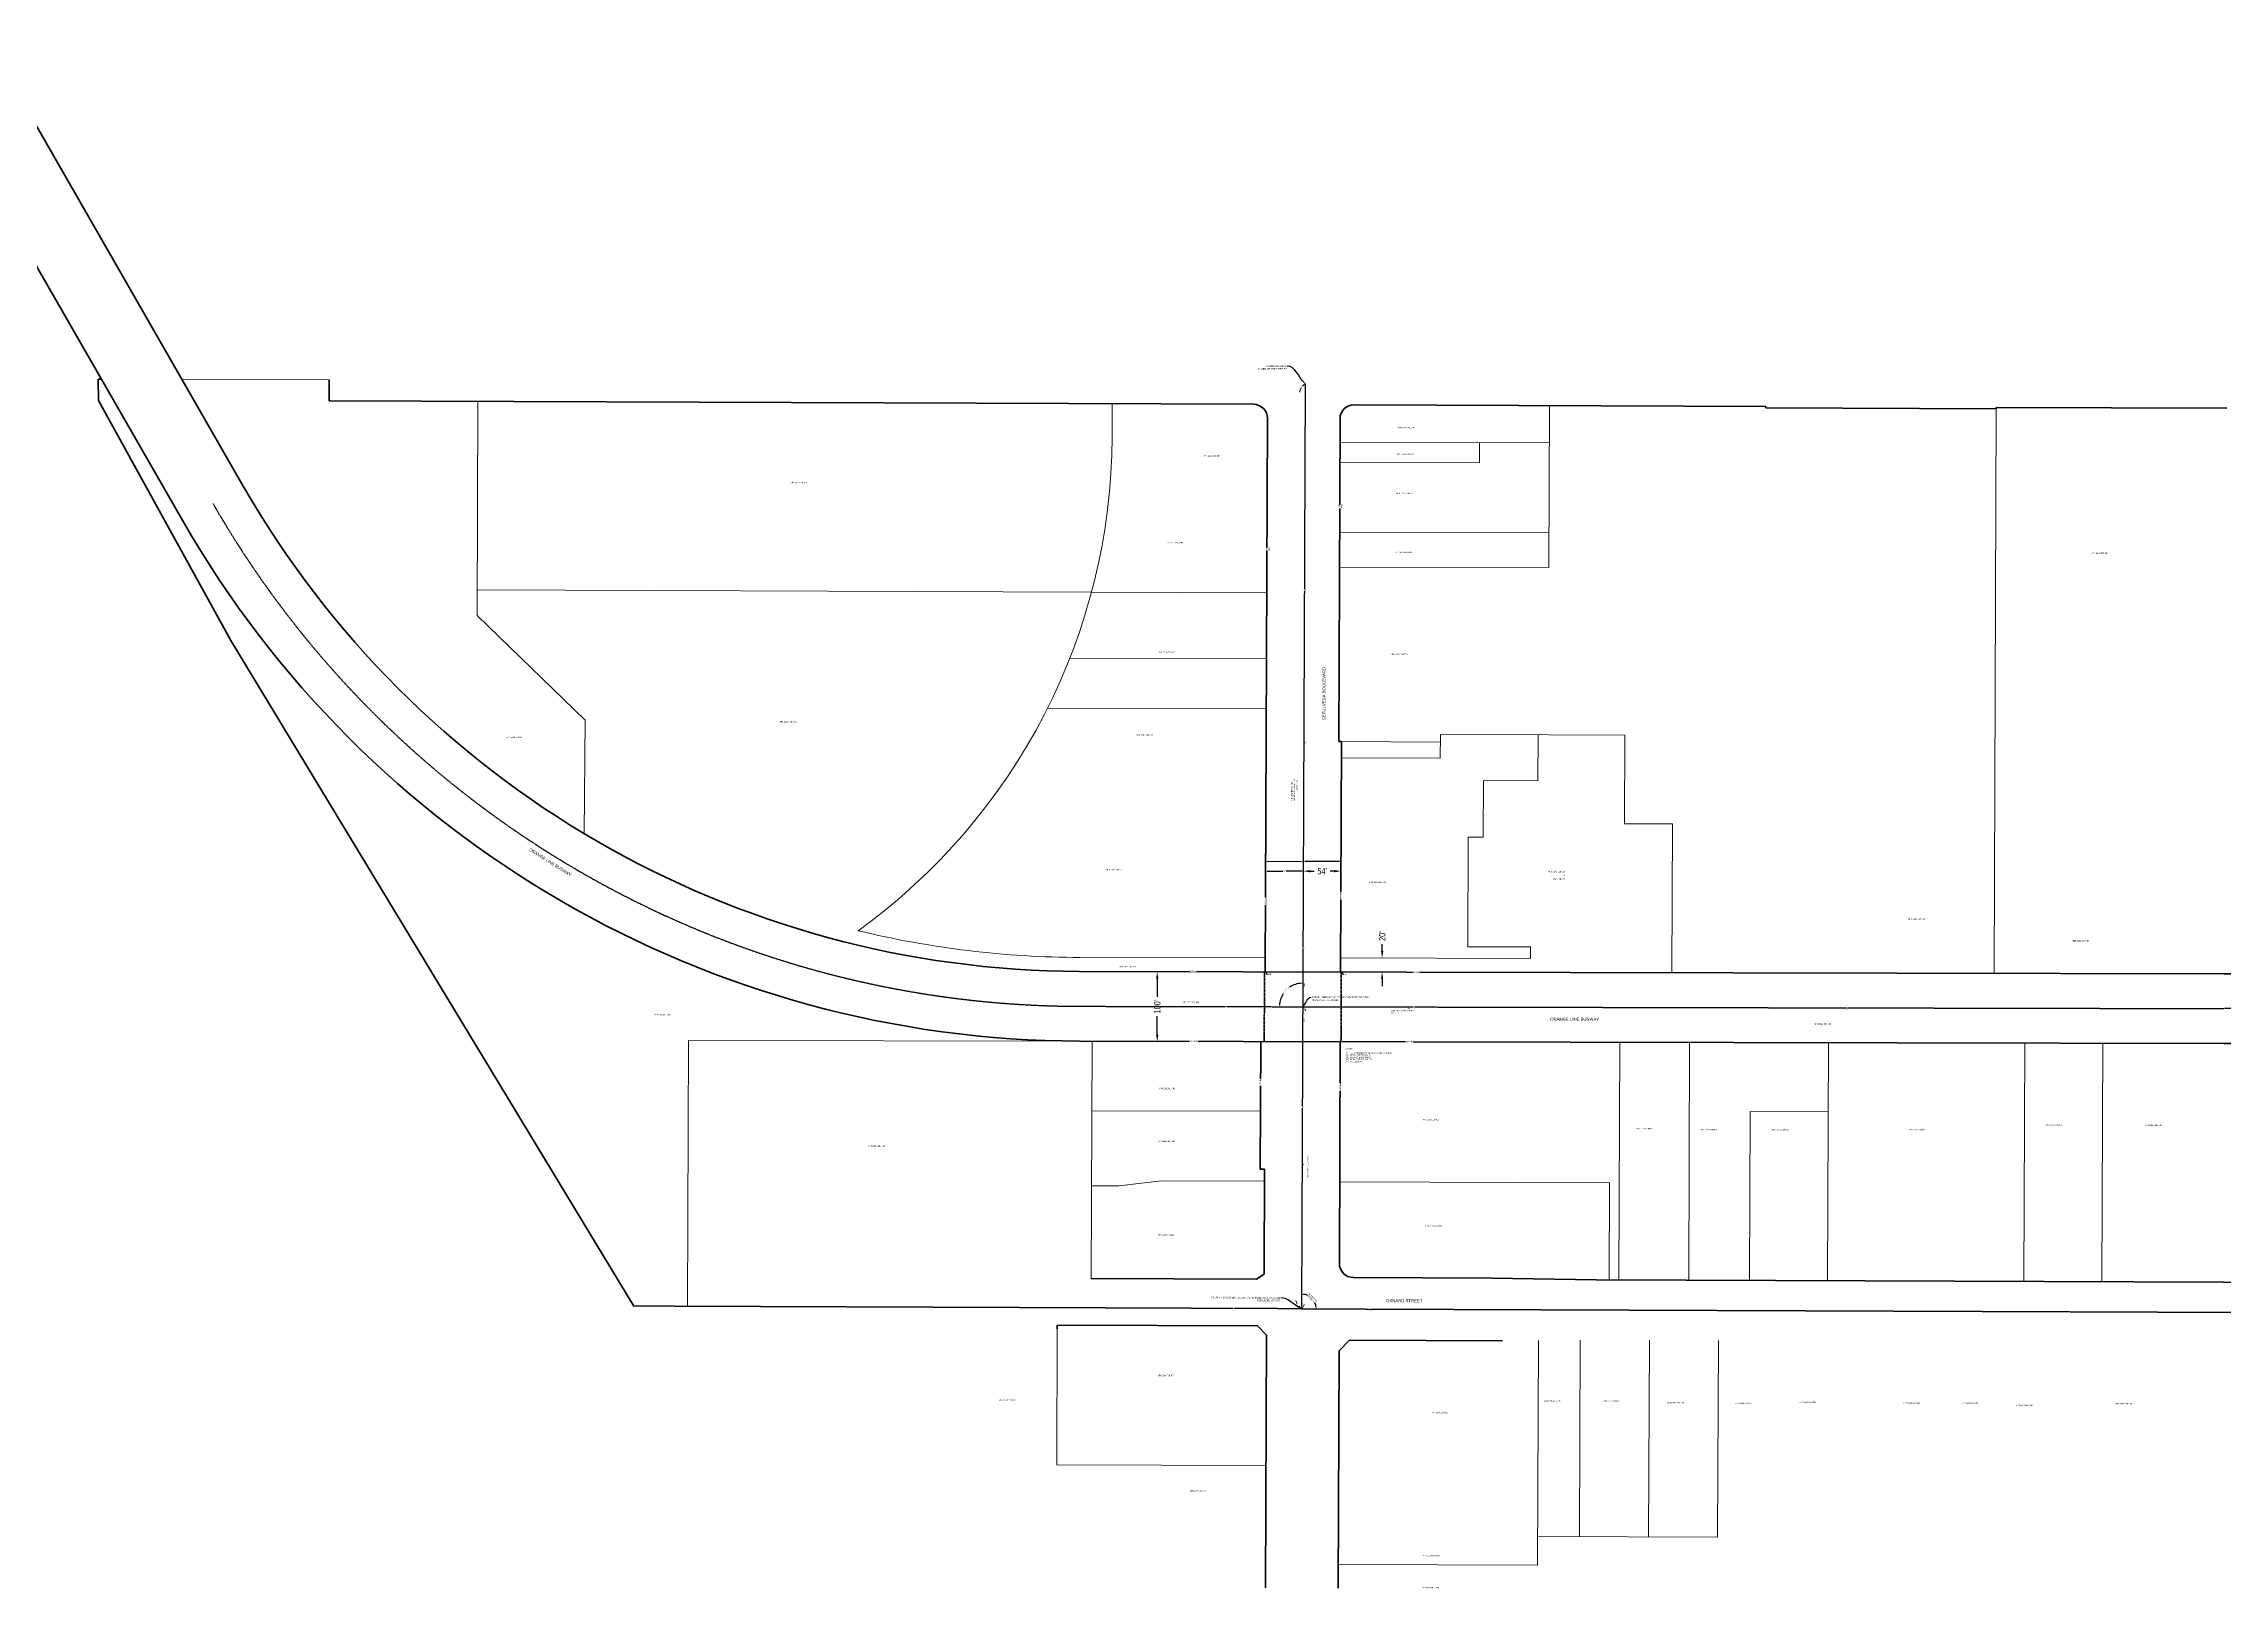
# Model space of a CAD drawing. Header units: feet. Extents: x 6396409 to 6445695, y 1882632 to 1891679.
# Drawn here: x 6418868 to 6421993, y 1887591 to 1889804 of the extents above; entities that cross this region are included whole.
import ezdxf
from ezdxf import colors
from ezdxf.entities.mleader import LeaderData, LeaderLine
from ezdxf.math import Vec2, Vec3

# ---------------------------------------------------------------- set-up
doc = ezdxf.new("R2010")
doc.units = ezdxf.units.FT
doc.header["$MEASUREMENT"] = 0
doc.linetypes.add('CENTER2', pattern=[1.125, 0.75, -0.125, 0.125, -0.125])
doc.linetypes.add('DASHED2', pattern=[0.375, 0.25, -0.125])
for name, color, linetype, lineweight in [('R-ANNO-LABL', 2, 'Continuous', 30), ('R-PROP-PRCL', 4, 'Continuous', 18), ('R-Row-Authority', 30, 'Continuous', 140), ('R-Row-Ease', 5, 'DASHED2', 50), ('R-Row-Ldr', 3, 'Continuous', 5), ('R-Row-Misc-Txto', 171, 'Continuous', 5), ('R-Row-Scl', 1, 'CENTER2', 25), ('R-Row-Sname', 8, 'Continuous', 0), ('R-Row-Srow', 6, 'Continuous', 50), ('VF-TOPO-TEXT-', 1, 'Continuous', 25)]:
    doc.layers.add(name, color=color, linetype=linetype, lineweight=lineweight)
doc.styles.add('CG-Symbol', font='arial.ttf', dxfattribs={"width": 0.8, "height": 0.09375})
doc.styles.add('G1_1 8_0', font='arial.ttf')
doc.styles.add('G4_7 32', font='arial.ttf', dxfattribs={"height": 0.219})
doc.styles.add('NCS1', font='arial.ttf', dxfattribs={"width": 0.8, "height": 0.09375})
doc.styles.add('NCS1-Anno', font='arial.ttf', dxfattribs={"width": 0.8, "height": 0.09375})
doc.styles.get("Standard").update_dxf_attribs({"font": 'arial.ttf'})
doc.dimstyles.new('Annotative (NCS1)', dxfattribs={"dimscale": 100, "dimtxt": 0.09375, "dimasz": 0.1, "dimexe": 0.1, "dimexo": 0.04, "dimgap": 0.05, "dimtad": 0, "dimdec": 0, "dimzin": 0, "dimdsep": 46, "dimtxsty": 'NCS1-Anno', "dimcen": 0.05, "dimaunit": 1, "dimadec": 3, "dimazin": 0, "dimtfac": 1, "dimtdec": 0, "dimtofl": 0, "dimtmove": 0, "dimatfit": 3, "dimfxl": 0.1, "dimtolj": 1, "dimtzin": 0, "dimarcsym": 0})

# ---------------------------------------------------------------- blocks, each defined once
blk = doc.blocks.new('*D17')
at = {"layer": 'Defpoints', "color": 0}
for p in [(6420618.6, 1888474.3), (6420463.9, 1888374.3), (6420618.4, 1888374.3)]:
    blk.add_point(p, dxfattribs=at)
at = {"layer": 'R-Row-Ldr', "color": 0, "lineweight": -2}
for p, q in [((6420463.9, 1888464.3), (6420463.9, 1888438.2)), ((6420463.9, 1888384.3), (6420463.9, 1888410.4))]:
    blk.add_line(p, q, dxfattribs=at)
at = {"layer": 'R-Row-Ldr', "color": 0}
for points in [[(6420462.2, 1888464.3), (6420465.6, 1888464.3), (6420463.9, 1888474.3)], [(6420462.2, 1888384.3), (6420465.6, 1888384.3), (6420463.9, 1888374.3)]]:
    blk.add_solid(points, dxfattribs=at)
at = {"layer": 'R-Row-Ldr', "color": 0, "insert": (6420463.9, 1888424.3), "char_height": 9.38, "attachment_point": 5, "rotation": 90, "style": 'NCS1-Anno'}
blk.add_mtext("\\A1;100'", dxfattribs=at)
blk = doc.blocks.new('*D19')
at = {"layer": 'Defpoints', "color": 0}
for p in [(6420726.6, 1888474.1), (6420726.7, 1888494.1), (6420786.2, 1888493.8)]:
    blk.add_point(p, dxfattribs=at)
at = {"layer": 'R-Row-Ldr', "color": 0, "lineweight": -2}
for p, q in [((6420786.2, 1888503.8), (6420786.3, 1888513.8)), ((6420786.1, 1888463.8), (6420786, 1888453.8))]:
    blk.add_line(p, q, dxfattribs=at)
at = {"layer": 'R-Row-Ldr', "color": 0}
for points in [[(6420784.4, 1888463.8), (6420787.7, 1888463.8), (6420786.1, 1888473.8)], [(6420784.6, 1888503.8), (6420787.9, 1888503.8), (6420786.2, 1888493.8)]]:
    blk.add_solid(points, dxfattribs=at)
at = {"layer": 'R-Row-Ldr', "color": 0, "insert": (6420786.3, 1888525.3), "char_height": 9.38, "attachment_point": 5, "rotation": 89.7712, "style": 'NCS1-Anno'}
blk.add_mtext("\\A1;20'", dxfattribs=at)
blk = doc.blocks.new('*D182')
at = {"layer": 'Defpoints', "color": 0}
for p in [(6420673.2, 1888618.6), (6420727.2, 1888618.4), (6420727.2, 1888618.4)]:
    blk.add_point(p, dxfattribs=at)
at = {"layer": 'R-Row-Ldr', "color": 0, "lineweight": -2}
for p, q in [((6420683.2, 1888618.4), (6420688.8, 1888618.4)), ((6420717.2, 1888618.4), (6420711.6, 1888618.4))]:
    blk.add_line(p, q, dxfattribs=at)
at = {"layer": 'R-Row-Ldr', "color": 0}
for points in [[(6420683.2, 1888620), (6420683.2, 1888616.7), (6420673.2, 1888618.4)], [(6420717.2, 1888620), (6420717.2, 1888616.7), (6420727.2, 1888618.4)]]:
    blk.add_solid(points, dxfattribs=at)
at = {"layer": 'R-Row-Ldr', "color": 0, "insert": (6420700.2, 1888618.4), "char_height": 9.38, "attachment_point": 5, "style": 'NCS1-Anno'}
blk.add_mtext("\\A1;54'", dxfattribs=at)
blk = doc.blocks.new('_CrowsFoot-Start')
blk.add_circle((3.3, 2.6), 0.0638)
for centre, radius, start, end in [((8.4, -7.3), 11.1, 122.8036, 139.2683), ((8.3, -7.8), 11.5, 94.2373, 111.1072)]:
    blk.add_arc(centre, radius, start, end)
blk = doc.blocks.new('Centerline')
at = {"insert": (-0.03, 0.06), "char_height": 0.0938, "attachment_point": 1, "style": 'NCS1-Anno', "bg_fill": 3, "box_fill_scale": 1, "bg_fill_color": 256, "bg_fill_transparency": 0}
blk.add_mtext_dynamic_manual_height_columns('C', width=0.0938, gutter_width=0.469, heights=[0.132], dxfattribs=at)
at = {"insert": (0, 0), "char_height": 0.0938, "attachment_point": 1, "style": 'NCS1-Anno'}
blk.add_mtext_dynamic_manual_height_columns('L', width=0.0938, gutter_width=0.469, heights=[0], dxfattribs=at)
blk = doc.blocks.new('*D202')
at = {"layer": 'Defpoints', "color": 0, "transparency": 16777216}
for p in [(6420676, 1889317), (6420670.7, 1887991.4), (6420670.7, 1887991.4), (6420688.8, 1888001.8), (6421991.2, 1887986.4)]:
    blk.add_point(p, dxfattribs=at)
at = {"layer": 'R-ANNO-LABL', "color": 0, "lineweight": -2, "transparency": 16777216}
for start, end in [(66.6359, 84.2728), (5.2792, 22.9161)]:
    blk.add_arc((6420670.7, 1887991.4), 20.9, start, end, dxfattribs=at)
at = {"layer": 'R-ANNO-LABL', "color": 0, "transparency": 16777216}
for points in [[(6420672.7, 1888011.8), (6420672.8, 1888012.5), (6420670.8, 1888012.2)], [(6420691.8, 1887993.3), (6420691.1, 1887993.3), (6420691.5, 1887991.3)]]:
    blk.add_solid(points, dxfattribs=at)
at = {"layer": 'R-ANNO-LABL', "color": 0, "transparency": 16777216, "insert": (6420685.5, 1888006.1), "char_height": 1.875, "width": 21.239, "attachment_point": 5, "rotation": 314.776, "style": 'NCS1-Anno'}
blk.add_mtext('\\A1;89°59\'23" (M) \\P89%%D59\'31\'\' (R1)', dxfattribs=at)
blk = doc.blocks.new('*D203')
at = {"layer": 'Defpoints', "color": 0, "transparency": 16777216}
for p in [(6420676, 1889317), (6420655.7, 1888453.4), (6420352.5, 1888424.8), (6420672.3, 1888424.2), (6420670.7, 1887991.4)]:
    blk.add_point(p, dxfattribs=at)
at = {"layer": 'R-ANNO-LABL', "color": 0, "lineweight": -2, "transparency": 16777216}
for start, end in [(146.2956, 176.4727), (93.1799, 123.3571)]:
    blk.add_arc((6420672.4, 1888424.2), 33.6, start, end, dxfattribs=at)
at = {"layer": 'R-ANNO-LABL', "color": 0, "transparency": 16777216}
for points in [[(6420670.5, 1888458.1), (6420670.6, 1888457.4), (6420672.5, 1888457.8)], [(6420639.2, 1888426.2), (6420638.5, 1888426.3), (6420638.8, 1888424.3)]]:
    blk.add_solid(points, dxfattribs=at)
at = {"layer": 'R-ANNO-LABL', "color": 0, "transparency": 16777216, "insert": (6420648.7, 1888448), "char_height": 1.875, "width": 15.931, "attachment_point": 5, "rotation": 44.8263, "style": 'NCS1-Anno'}
blk.add_mtext('\\A1;90°6\'39" (M)', dxfattribs=at)
blk = doc.blocks.new('*D238')
at = {"layer": 'Defpoints', "color": 0, "transparency": 16777216}
for p in [(6420619.2, 1888618.6), (6420619.2, 1888618.6), (6420673.2, 1888618.4)]:
    blk.add_point(p, dxfattribs=at)
at = {"layer": 'R-Row-Ldr', "color": 0, "lineweight": -2, "transparency": 16777216}
for p, q in [((6420619.2, 1888619.4), (6420619.2, 1888620.6)), ((6420621.2, 1888618.6), (6420643.9, 1888618.5)), ((6420671.2, 1888618.4), (6420648.5, 1888618.5)), ((6420673.2, 1888619.2), (6420673.2, 1888620.4))]:
    blk.add_line(p, q, dxfattribs=at)
at = {"layer": 'R-Row-Ldr', "color": 0, "transparency": 16777216}
for points in [[(6420621.2, 1888618.9), (6420621.2, 1888618.3), (6420619.2, 1888618.6)], [(6420671.2, 1888618.7), (6420671.2, 1888618.1), (6420673.2, 1888618.4)]]:
    blk.add_solid(points, dxfattribs=at)
at = {"layer": 'R-Row-Ldr', "color": 0, "transparency": 16777216, "insert": (6420646.2, 1888618.5), "char_height": 1.88, "attachment_point": 5, "rotation": 359.7712, "style": 'NCS1-Anno'}
blk.add_mtext("\\A1;54'", dxfattribs=at)
blk = doc.blocks.new('*D244')
at = {"layer": 'Defpoints', "color": 0, "transparency": 16777216}
for p in [(6420619.2, 1888632.8), (6420727.2, 1888632.3), (6420727.2, 1888632.2)]:
    blk.add_point(p, dxfattribs=at)
at = {"layer": 'R-Row-Ldr', "color": 0, "lineweight": -2, "transparency": 16777216}
for p, q in [((6420619.2, 1888632), (6420619.2, 1888630.6)), ((6420621.2, 1888632.6), (6420670.5, 1888632.4)), ((6420725.2, 1888632.2), (6420676, 1888632.4)), ((6420727.2, 1888631.5), (6420727.2, 1888630.2))]:
    blk.add_line(p, q, dxfattribs=at)
at = {"layer": 'R-Row-Ldr', "color": 0, "transparency": 16777216}
for points in [[(6420621.2, 1888633), (6420621.2, 1888632.3), (6420619.2, 1888632.6)], [(6420725.2, 1888632.5), (6420725.2, 1888631.9), (6420727.2, 1888632.2)]]:
    blk.add_solid(points, dxfattribs=at)
at = {"layer": 'R-Row-Ldr', "color": 0, "transparency": 16777216, "insert": (6420673.2, 1888632.4), "char_height": 1.88, "attachment_point": 5, "rotation": 359.7712, "style": 'NCS1-Anno'}
blk.add_mtext("\\A1;108'", dxfattribs=at)

msp = doc.modelspace()

# ---------------------------------------------------------------- linework, layer by layer
at = {"layer": 'R-PROP-PRCL'}
for p, q in [((6419277.3, 1889322.3), (6419066.5, 1889322.8)), ((6419490.3, 1889291.4), (6419489.2, 1888984.6)), ((6420399.4, 1889288), (6420399.2, 1889240.6)), ((6421025.8, 1889285.6), (6421024.9, 1889053.3)), ((6421663.1, 1888472.1), (6421666.2, 1889280.9)), ((6421025.6, 1889232.1), (6420725.6, 1889232.8)), ((6420925.6, 1889232.4), (6420925.5, 1889203.5)), ((6420725.5, 1889203.9), (6420925.5, 1889203.5)), ((6421025.1, 1889103.3), (6420725.1, 1889103.9)), ((6421024.9, 1889053.3), (6420724.9, 1889053.9)), ((6419489.3, 1889021.5), (6420368.6, 1889018.1)), ((6420368.6, 1889018.1), (6420620.8, 1889017.2)), ((6419489.2, 1888984.6), (6419644.3, 1888834.9)), ((6420338.7, 1888923.8), (6420620.4, 1888922.7)), ((6420306.6, 1888851.9), (6420620.1, 1888850.8)), ((6419644.3, 1888834.9), (6419642.6, 1888672.3)), ((6420869.6, 1888803.4), (6420727.9, 1888804)), ((6420869.6, 1888814.4), (6420869.5, 1888780.4)), ((6421024, 1888813.8), (6420869.6, 1888814.4)), ((6421009.6, 1888813.9), (6421009.3, 1888747.9)), ((6421134.1, 1888813.4), (6421024, 1888813.8)), ((6421133.6, 1888686.4), (6421134.1, 1888813.4)), ((6420869.5, 1888780.4), (6420727.8, 1888781)), ((6420931.4, 1888748.2), (6420931.1, 1888667.2)), ((6421009.3, 1888747.9), (6420931.4, 1888748.2)), ((6420909.3, 1888667.3), (6420909, 1888510.2)), ((6420931.1, 1888667.2), (6420909.3, 1888667.3)), ((6421202.1, 1888686.1), (6421133.6, 1888686.4)), ((6421201.2, 1888473.1), (6421202.1, 1888686.1)), ((6420909, 1888510.2), (6420998.7, 1888510)), ((6420998.7, 1888510), (6420998.7, 1888493.5)), ((6420618.7, 1888494.3), (6420353.6, 1888494.8)), ((6420998.7, 1888493.5), (6420726.7, 1888494.1)), ((6419792.2, 1888376), (6419790.7, 1887994.8)), ((6420352.4, 1888374.8), (6419792.2, 1888376)), ((6420370.7, 1888374.8), (6420369.4, 1888034.5)), ((6421126.6, 1888373.2), (6421125.3, 1888032.7)), ((6421225.4, 1888032.3), (6421226.7, 1888373)), ((6421425.6, 1888372.6), (6421424.3, 1888031.5)), ((6421706.9, 1888372), (6421705.5, 1888030.5)), ((6421819, 1888371.8), (6421817.6, 1888030)), ((6420611.8, 1888274.3), (6420370.3, 1888274.8)), ((6421313.4, 1888274), (6421312.4, 1888032)), ((6421313.4, 1888274), (6421425.4, 1888273.6)), ((6420408.9, 1888167.6), (6420369.9, 1888167.7)), ((6420469.9, 1888174.6), (6420408.9, 1888167.6)), ((6420617.4, 1888174.3), (6420469.9, 1888174.6)), ((6420725.4, 1888173.2), (6421111.8, 1888171.7)), ((6421111.3, 1888032.7), (6421111.8, 1888171.7)), ((6420320.6, 1887962.8), (6420319.8, 1887767.8)), ((6421010.1, 1887945.9), (6421008.8, 1887624.2)), ((6421068.9, 1887664.7), (6421070.1, 1887946.6)), ((6421169.1, 1887946.5), (6421167.9, 1887664.3)), ((6421266.9, 1887664), (6421268.1, 1887946.1)), ((6420319.8, 1887767.8), (6420619.8, 1887766.7)), ((6421008.9, 1887664.9), (6421266.9, 1887664)), ((6421008.8, 1887624.2), (6420723.3, 1887625.2))]:
    msp.add_line(p, q, dxfattribs=at)
for centre, radius, start, end in [((6419523.3, 1889243.9), 876, 305.7701, 359.7867), ((6420356.5, 1889860.2), 1365.4, 256.3948, 269.8817)]:
    msp.add_arc(centre, radius, start, end, dxfattribs=at)
at = {"layer": 'R-Row-Authority'}
for p, q in [((6419154.2, 1889170.1), (6418790, 1889804.1)), ((6419067.5, 1889120.3), (6418703.3, 1889754.3)), ((6423270.6, 1888468.8), (6421992.9, 1888471.5)), ((6423270.2, 1888368.8), (6421992.7, 1888371.5))]:
    msp.add_line(p, q, dxfattribs=at)
for points in [[(6420352.6, 1888474.8), (6421992.9, 1888471.5)], [(6420352.4, 1888374.8), (6421992.7, 1888371.5)]]:
    msp.add_lwpolyline(points, dxfattribs=at)
for radius in [1385.4, 1485.4]:
    msp.add_arc((6420355.5, 1889860.2), radius, 209.8773, 269.8817, dxfattribs=at)
at = {"layer": 'R-Row-Ease'}
for p, q in [((6420617.6, 1888474.3), (6420617.2, 1888374.3)), ((6420727.6, 1888474.1), (6420727.2, 1888374.1))]:
    msp.add_line(p, q, dxfattribs=at)
at = {"layer": 'R-Row-Scl', "linetype": 'Continuous'}
msp.add_line((6420676, 1889317), (6420670.7, 1887991.4), dxfattribs=at)
at = {"layer": 'R-Row-Scl'}
for p, q in [((6423313.4, 1888418.7), (6421992.8, 1888421.5)), ((6420670.7, 1887991.4), (6419714, 1887995.1)), ((6420670.7, 1887991.4), (6421991.2, 1887986.4)), ((6421991.2, 1887986.4), (6423311.6, 1887981.4))]:
    msp.add_line(p, q, dxfattribs=at)
msp.add_lwpolyline([(6420352.5, 1888424.8), (6421992.8, 1888421.5)], dxfattribs=at)
msp.add_arc((6420355.5, 1889860.2), 1435.4, 209.8773, 269.8817, dxfattribs=at)
at = {"layer": 'R-Row-Srow'}
for p, q in [((6418946.8, 1889292.8), (6418946.4, 1889323.3)), ((6418946.4, 1889323.3), (6418950.9, 1889323.3)), ((6419277.2, 1889292.3), (6419277.3, 1889322.3)), ((6419136.4, 1888948.7), (6418946.8, 1889292.8)), ((6420601.9, 1889287.3), (6419277.2, 1889292.3)), ((6421336, 1889284.3), (6420745.9, 1889286.7)), ((6420618.6, 1888474.3), (6420621.8, 1889267.2)), ((6420725.8, 1889266.8), (6420723.9, 1888804)), ((6421336, 1889284.3), (6421336, 1889282.3)), ((6421666.2, 1889280.9), (6421336, 1889282.3)), ((6421996.5, 1889281.6), (6421666.2, 1889282.9)), ((6421666.2, 1889280.9), (6421666.2, 1889282.9)), ((6419714, 1887995.1), (6419136.4, 1888948.7)), ((6420727.9, 1888804), (6420723.9, 1888804)), ((6420727.9, 1888804), (6420726.6, 1888474.1)), ((6420726.6, 1888474.1), (6420727.6, 1888474.1)), ((6420611.5, 1888191.3), (6420612.2, 1888374.3)), ((6420726.2, 1888374.1), (6420724.9, 1888056.2)), ((6420617.5, 1888191.3), (6420611.5, 1888191.3)), ((6420616.9, 1888041), (6420617.5, 1888191.3)), ((6420605.9, 1888033.7), (6420616.9, 1888041)), ((6420744.9, 1888036.2), (6420942.9, 1888035.4)), ((6420369.4, 1888034.6), (6420605.9, 1888033.7)), ((6421093.4, 1888032.8), (6420942.9, 1888035.4)), ((6421093.4, 1888032.8), (6421991.3, 1888029.4)), ((6421991.3, 1888029.4), (6422916.9, 1888025.8)), ((6420607.6, 1887966.7), (6420320.6, 1887967.8)), ((6420320.6, 1887967.8), (6420320.6, 1887962.8)), ((6420607.6, 1887966.7), (6420620.5, 1887953.6)), ((6420620.5, 1887953.6), (6420619.1, 1887591.6)), ((6420724.4, 1887931.2), (6420739.5, 1887946.2)), ((6420739.5, 1887946.2), (6420958.6, 1887945.3)), ((6420724.4, 1887931.2), (6420723.1, 1887591.2))]:
    msp.add_line(p, q, dxfattribs=at)
for centre, start, end in [((6420601.8, 1889267.3), 359.7712, 89.7831), ((6420745.8, 1889266.7), 89.7666, 179.7712), ((6420744.9, 1888056.2), 179.7712, 269.7791)]:
    msp.add_arc(centre, 20, start, end, dxfattribs=at)

# ---------------------------------------------------------------- block references
at = {"layer": 'R-Row-Misc-Txto'}
for p, xscale, yscale, zscale, rotation in [((6420676, 1889317), -1.748856181813126, 1.748856181813126, 1.748856181813125, 83.12318078444343), ((6420672.4, 1888424.2), 0.842176804030912, 0.842176804030912, 0.842176804030912, 276.3994596308783), ((6420670.7, 1887991.4), 1.748856181813126, 1.748856181813126, 1.748856181813126, 98.14479868885006), ((6420670.7, 1887991.4), -0.842176804030912, 0.842176804030912, 0.842176804030912, 266.2108092661832)]:
    msp.add_blockref('_CrowsFoot-Start', p, dxfattribs=dict(at, xscale=xscale, yscale=yscale, zscale=zscale, rotation=rotation))

# ---------------------------------------------------------------- texts
at = {"layer": 'R-ANNO-LABL', "color": 7, "linetype": 'Continuous', "lineweight": 13, "insert": (6420658.3, 1888737.9), "char_height": 2, "width": 27.317, "attachment_point": 8, "rotation": 89.7712, "style": 'NCS1'}
msp.add_mtext("1325.57' (M)", dxfattribs=at)
at = {"layer": 'R-ANNO-LABL', "insert": (6420733.1, 1888365.2), "char_height": 1.875, "width": 76.638, "attachment_point": 1, "style": 'NCS1-Anno'}
msp.add_mtext('LEGEND\\P\\P(M) ^IINDICATES MEASURED ANGLE AND DISTANCE\\P(R1) ^IPER LACFB 177-145/104\\P(R2) ^IPER LACFB 177-145/132\\P(R3)^IPER LACFB 177-145/1001\\P(R4)^IRS 188/36-46', dxfattribs=at)
at = {"layer": 'R-Row-Misc-Txto', "style": 'G1_1 8_0'}
for s, p in [('APN 2242-025-001', (6420808.4, 1889252.9)), ('APN 2242-001-027', (6420530.2, 1889212.5)), ('APN 2242-025-002', (6420807.4, 1889215.2)), ('APN 2242-001-903', (6419938.5, 1889173.9)), ('APN 2242-025-003', (6420806.4, 1889158.8)), ('APN 2242-001-028', (6420478.6, 1889088.1)), ('APN 2242-025-004', (6420805.3, 1889074.3)), ('APN 2242-025-901', (6421802.6, 1889073)), ('APN 2242-001-022', (6420465.2, 1888930.8)), ('APN 2242-025-025', (6420798.3, 1888928)), ('APN 2242-001-902', (6419922.8, 1888831.4)), ('APN 2242-001-007', (6419531, 1888809.3)), ('APN 2242-001-023', (6420433.9, 1888812.4)), ('APN 2242-001-024', (6420390.9, 1888619.6)), ('APN 2242-025-022', (6420767.4, 1888601.5)), ('APN 2242-025-026', (6421024.2, 1888616.8)), ('2242-025-027', (6421030.7, 1888606)), ('&', (6421046.1, 1888611.4)), ('APN 2242-025-025', (6421540.1, 1888549)), ('APN 2242-025-900', (6421774.7, 1888517.6)), ('APN 2242-001-902', (6420409.5, 1888480.4)), ('APN 2242-001-019', (6419742.5, 1888411.6)), ('APN 2242-001-904', (6420500.1, 1888429.3)), ('APN 2242-026-902', (6421405.5, 1888398.6)), ('APN 2242-001-016', (6420466.1, 1888306)), ('APN 2242-026-903', (6420844.1, 1888261.5)), ('APN 2242-026-006', (6421736.8, 1888253.8)), ('APN 2242-026-007', (6421879.8, 1888253.3)), ('APN 2242-001-020', (6420050, 1888223.7)), ('APN 2242-001-017', (6420465.6, 1888230.4)), ('APN 2242-026-003', (6421150.2, 1888248.4)), ('APN 2242-026-004', (6421241.9, 1888246.9)), ('APN 2242-026-005', (6421344.7, 1888247.1)), ('APN 2242-026-901', (6421541.4, 1888246.9)), ('APN 2242-001-021', (6420464.8, 1888096.3)), ('APN 2242-026-904', (6420847.3, 1888109)), ('APN 2243-001-003', (6420464.4, 1887894.8)), ('APN 2243-001-002', (6420237, 1887859.5)), ('APN 2243-019-025', (6421017.7, 1887858.2)), ('APN 2243-019-022', (6421103.5, 1887858.2)), ('APN 2243-019-010', (6421194.8, 1887855.8)), ('APN 2243-019-011', (6421292, 1887855)), ('APN 2243-020-023', (6421383.7, 1887856.5)), ('APN 2243-020-024', (6421532.7, 1887855.5)), ('APN 2243-020-003', (6421616.8, 1887855.5)), ('APN 2243-020-002', (6421694.1, 1887852.1)), ('APN 2243-020-025', (6421836.7, 1887854.3)), ('APN 2243-019-023', (6420857, 1887841.7)), ('APN 2243-001-004', (6420510.4, 1887729.2)), ('APN 2243-019-024', (6420844.5, 1887636.7)), ('APN 2243-019-016', (6420843.9, 1887590.8))]:
    msp.add_text(s, height=2, dxfattribs=at).set_placement(p)
at = {"layer": 'R-Row-Misc-Txto', "style": 'NCS1', "width": 0.8}
for s, p in [('(M)', (6420676.8, 1888801.1)), ('N0°13\'45"E', (6420657.7, 1888719.7)), ('(M)', (6420675.4, 1888453.2)), ('(M)', (6420675.2, 1888403.1)), ('(M)', (6420674.4, 1888196.9)), ("432.79' (M)  432.75' (R3) ", (6420680.3, 1888179.4))]:
    msp.add_text(s, height=2, rotation=89.7712, dxfattribs=at).set_placement(p)
at = {"layer": 'R-Row-Misc-Txto', "insert": (6420659.2, 1888719.8), "char_height": 2, "width": 45.745, "attachment_point": 1, "rotation": 89.7711, "style": 'NCS1-Anno'}
msp.add_mtext('N0°13\'38"E 1325.57\' (R4) \\P^I      1325.61\' (R2)', dxfattribs=at)
at = {"layer": 'R-Row-Sname', "char_height": 4.38, "attachment_point": 1, "style": 'G4_7 32'}
for s, insert, width, rotation in [('SEPULVEDA BOULEVARD', (6420700.6, 1888834.8), 102.075, 90), ('ORANGE LINE BUSWAY', (6419565.8, 1888651.8), 104.254, 327.7825)]:
    msp.add_mtext(s, dxfattribs=dict(at, insert=insert, width=width, rotation=rotation))
for s, insert, width in [('ORANGE LINE BUSWAY', (6421027, 1888408.4), 104.254), ('OXNARD STREET', (6420791.8, 1888005.2), 85.461)]:
    msp.add_mtext(s, dxfattribs=dict(at, insert=insert, width=width))

# ---------------------------------------------------------------- dimensions: what is measured, and where the dimension line sits
at = {"layer": 'R-ANNO-LABL'}
for base, line1, line2, text, override, picture, middle in [((6420655.6987, 1888453.359), ((6420672.3183, 1888424.1881), (6420352.5054, 1888424.848)), ((6420675.9802, 1889316.9606), (6420670.68, 1887991.4)), '<> (M)', {"dimscale": 0, "dimpost": ''}, '*D203', (6420648.7104, 1888448.0321)), ((6420688.7771, 1888001.7549), ((6420675.9802, 1889316.9606), (6420670.68, 1887991.4)), ((6420670.68, 1887991.4), (6421991.1677, 1887986.3545)), "<> (M) \\P89%%D59'31'' (R1)", {"dimscale": 0, "dimpost": '', "dimaunit": 1, "dimadec": 3, "dimazin": 0}, '*D202', (6420685.4808, 1888006.0855))]:
    dim = msp.add_angular_dim_2l(base=base, line1=line1, line2=line2, text=text, dimstyle='Annotative (NCS1)', override=override, dxfattribs=at)
    dim.commit()
    dim.dimension.update_dxf_attribs({"geometry": picture, "text_midpoint": middle})
at = {"layer": 'R-Row-Ldr'}
for p1, p2, distance, override, picture, middle in [((6420619.2, 1888632.8), (6420727.2, 1888632.3), -0.1, {"dimdec": 0, "dimpost": "'"}, '*D244', (6420673.2, 1888632.4)), ((6420673.2, 1888618.4), (6420619.2, 1888618.6), 0, {"dimdec": 0, "dimpost": "'"}, '*D238', (6420646.2, 1888618.5)), ((6420726.6, 1888474.1), (6420726.7, 1888494.1), -59.5, {"dimdec": 0, "dimpost": "'", "dimse1": 1, "dimse2": 1}, '*D19', (6420786.3, 1888525.3))]:
    dim = msp.add_aligned_dim(p1=p1, p2=p2, distance=distance, dimstyle='Annotative (NCS1)', override=override, dxfattribs=at)
    dim.commit()
    dim.dimension.update_dxf_attribs({"geometry": picture, "text_midpoint": middle})
dim = msp.add_linear_dim(base=(6420727.2, 1888618.4), p1=(6420673.2, 1888618.6), p2=(6420727.2, 1888618.4), dimstyle='Annotative (NCS1)', override={"dimdec": 0, "dimpost": "'", "dimse1": 1, "dimse2": 1}, dxfattribs=at)
dim.commit()
dim.dimension.update_dxf_attribs({"geometry": '*D182', "text_midpoint": (6420700.2, 1888618.4)})
dim = msp.add_linear_dim(base=(6420463.9, 1888374.3), p1=(6420618.6, 1888474.3), p2=(6420618.4, 1888374.3), angle=90, dimstyle='Annotative (NCS1)', override={"dimdec": 0, "dimpost": "'", "dimse1": 1, "dimse2": 1, "dimsd1": 0, "dimsd2": 0}, dxfattribs=at)
dim.commit()
dim.dimension.update_dxf_attribs({"geometry": '*D17', "text_midpoint": (6420463.9, 1888424.3)})

# ---------------------------------------------------------------- leaders
ml = msp.add_multileader_mtext('Standard', dxfattribs=at)
ml.set_content("1.00'", color=256)
ml.set_leader_properties()
ml.build(insert=Vec2(0, 0))
ml.multileader.update_dxf_attribs({"leader_type": 2, "text_right_attachment_type": 6, "dogleg_length": 0.36, "arrow_head_size": 2})
ctx = ml.context
ctx.base_point, ctx.char_height, ctx.arrow_head_size, ctx.landing_gap_size, ctx.plane_origin = Vec3(6420622, 1888470.8), 2, 2, 0.09, Vec3(6420617.6, 1888474.3)
ctx.right_attachment = 6
notes = []
notes.append((ctx, [(0, (1, 1, 0), (6420621.6, 1888470.8), (1, 0), 0.36, [(0, [(6420618.1, 1888474.3)], 0, [])])]))
ctx.mtext.insert, ctx.mtext.flow_direction = Vec3(6420622.1, 1888471.8), 5
ml = msp.add_multileader_mtext('Standard', dxfattribs=at)
ml.set_content("1.00'", color=256)
ml.set_leader_properties()
ml.build(insert=Vec2(0, 0))
ml.multileader.update_dxf_attribs({"leader_type": 2, "text_right_attachment_type": 6, "dogleg_length": 0.36, "arrow_head_size": 2})
ctx = ml.context
ctx.base_point, ctx.char_height, ctx.arrow_head_size, ctx.landing_gap_size, ctx.plane_origin = Vec3(6420730.6, 1888470.7), 2, 2, 0.09, Vec3(6420726.6, 1888474.1)
ctx.right_attachment = 6
notes.append((ctx, [(0, (1, 1, 0), (6420730.3, 1888470.7), (1, 0), 0.36, [(0, [(6420727.1, 1888474.1)], 0, [])])]))
ctx.mtext.insert, ctx.mtext.flow_direction = Vec3(6420730.7, 1888471.7), 5
at = {"layer": 'VF-TOPO-TEXT-'}
ml = msp.add_multileader_mtext('Standard', dxfattribs=at)
ml.set_content('FOUND MAG NAIL\\PIN LIEU OF SPIKE PER R2', color=256, style='NCS1-Anno')
ml.set_leader_properties()
ml.build(insert=Vec2(0, 0))
ml.multileader.update_dxf_attribs({"leader_type": 2, "dogleg_length": 0.1, "arrow_head_size": 2, "scale": 20})
ctx = ml.context
ctx.base_point, ctx.scale, ctx.char_height, ctx.arrow_head_size, ctx.landing_gap_size, ctx.plane_origin, ctx.plane_x_axis, ctx.plane_y_axis = Vec3(6420616.1, 1889342.1), 20, 2.4, 2, 0.8, Vec3(6420882.9, 1889374.5), Vec3(0.999999, -0.001208), Vec3(0.001208, 0.999999)
ctx.text_align_type = 2
notes.append((ctx, [(0, (1, 1, 0), (6420652.2, 1889342), (-0.999999, 0.001208), 2, [(0, [(6420675.9, 1889317)], 0, [])])]))
ctx.mtext.insert, ctx.mtext.text_direction, ctx.mtext.rotation, ctx.mtext.width, ctx.mtext.alignment, ctx.mtext.flow_direction = Vec3(6420649.4, 1889343.3), Vec3(0.999999, -0.001208), 6.281977, 61.717, 3, 5
ml = msp.add_multileader_mtext('Standard', dxfattribs=at)
ml.set_content('ESTABLISHED WITH 2 FOUND TANGENT OVER TIES \\PPER LACFB 177-145/146', color=256, style='NCS1-Anno')
ml.set_leader_properties()
ml.build(insert=Vec2(0, 0))
ml.multileader.update_dxf_attribs({"leader_type": 2, "dogleg_length": 0.1, "arrow_head_size": 2, "scale": 20})
ctx = ml.context
ctx.base_point, ctx.scale, ctx.char_height, ctx.arrow_head_size, ctx.landing_gap_size, ctx.plane_origin, ctx.plane_x_axis, ctx.plane_y_axis = Vec3(6420684.4, 1888437.8), 20, 2.4, 2, 0.8, Vec3(6420624.4, 1888397.6), Vec3(0.999998, -0.001828), Vec3(0.001828, 0.999998)
notes.append((ctx, [(1, (1, 1, 0), (6420682.4, 1888437.8), (0.999998, -0.001828), 2, [(0, [(6420672.4, 1888424.2)], 0, [])])]))
ctx.mtext.insert, ctx.mtext.text_direction, ctx.mtext.rotation, ctx.mtext.width, ctx.mtext.flow_direction = Vec3(6420685.2, 1888439), Vec3(0.999998, -0.001828), 6.281358, 41.153, 5
ml = msp.add_multileader_mtext('Standard', dxfattribs=at)
ml.set_content('FOUND 2" BRASS DISK TRAVERSE MONUMENT (10-J-21)1941\\PPER LACFB 16015/62', color=256, style='NCS1-Anno')
ml.set_leader_properties()
ml.build(insert=Vec2(0, 0))
ml.multileader.update_dxf_attribs({"leader_type": 2, "dogleg_length": 0.1, "arrow_head_size": 2, "scale": 20})
ctx = ml.context
ctx.base_point, ctx.scale, ctx.char_height, ctx.arrow_head_size, ctx.landing_gap_size, ctx.plane_origin, ctx.plane_x_axis, ctx.plane_y_axis = Vec3(6420594.9, 1888007.2), 20, 2.4, 2, 0.8, Vec3(6420876.9, 1888050.3), Vec3(0.999999, -0.001208), Vec3(0.001208, 0.999999)
ctx.text_align_type = 2
notes.append((ctx, [(0, (1, 1, 0), (6420642.9, 1888007.1), (-0.999999, 0.001208), 2, [(0, [(6420670.7, 1887991.4)], 0, [])])]))
ctx.mtext.insert, ctx.mtext.text_direction, ctx.mtext.rotation, ctx.mtext.width, ctx.mtext.alignment, ctx.mtext.flow_direction = Vec3(6420640.1, 1888008.4), Vec3(0.999999, -0.001208), 6.281977, 54.956, 3, 5
for ctx, leaders in notes:
    for number, flags, end, landing, length, lines in leaders:
        leader = LeaderData()
        leader.index, (leader.has_last_leader_line, leader.has_dogleg_vector, leader.attachment_direction) = number, flags
        leader.last_leader_point, leader.dogleg_vector, leader.dogleg_length = Vec3(end), Vec3(landing), length
        for number, points, colour, breaks in lines:
            line = LeaderLine()
            line.index, line.vertices, line.color, line.breaks = number, Vec3.list(points), colors.encode_raw_color(colour), breaks
            leader.lines.append(line)
        ctx.leaders.append(leader)

# ---------------------------------------------------------------- next in the draw order: block references
at = {"layer": 'R-ANNO-LABL', "xscale": 20, "yscale": 20, "zscale": 20, "rotation": 89.99999999999997}
for p in [(6420674.8, 1889021.1), (6420672.7, 1888508), (6420671.9, 1888279.8)]:
    msp.add_blockref('Centerline', p, dxfattribs=at)
at = {"layer": 'R-ANNO-LABL', "xscale": 20, "yscale": 20, "zscale": 20}
for p in [(6420562, 1888424.2), (6420831.6, 1888423.5), (6421451.8, 1888422.5), (6420573.1, 1887991.8), (6420769.1, 1887991.1)]:
    msp.add_blockref('Centerline', p, dxfattribs=at)

# ---------------------------------------------------------------- next in the draw order: texts
at = {"layer": 'R-ANNO-LABL', "char_height": 2, "attachment_point": 1, "rotation": 90, "style": 'CG-Symbol', "bg_fill": 3, "box_fill_scale": 1, "bg_fill_color": 256, "bg_fill_transparency": 0}
for insert, width in [((6420724.1, 1889138.4), 4.153), ((6420619.9, 1889077.6), 4.153), ((6420617.7, 1888569.3), 11.372), ((6420726.1, 1888576.9), 12.16), ((6420610.9, 1888310.5), 10.545), ((6420724.8, 1888303.3), 11.727)]:
    msp.add_mtext('CITY R/W', dxfattribs=dict(at, insert=insert, width=width))
at = {"layer": 'R-ANNO-LABL', "char_height": 2, "attachment_point": 1, "style": 'CG-Symbol', "bg_fill": 3, "box_fill_scale": 1, "bg_fill_color": 256, "bg_fill_transparency": 0}
for insert, width in [((6420510.2, 1888475.7), 10.159), ((6420829.2, 1888475), 12.281), ((6420509.9, 1888375.5), 12.387), ((6420820.1, 1888374.9), 10.958)]:
    msp.add_mtext('CITY R/W', dxfattribs=dict(at, insert=insert, width=width))

# ---------------------------------------------------------------- next in the draw order: texts
at = {"layer": 'R-Row-Misc-Txto', "style": 'NCS1', "width": 0.8}
msp.add_text('(M)', height=2, dxfattribs=at).set_placement((6420821.4, 1888421))
at = {"layer": 'R-Row-Misc-Txto', "insert": (6420798.6, 1888419.5), "char_height": 2, "width": 28.327, "attachment_point": 1, "style": 'NCS1-Anno'}
msp.add_mtext('N89°53\'00"W 2640.95\' (R4) \\PTO KESTER', dxfattribs=at)

doc.saveas('drawing.dxf')
